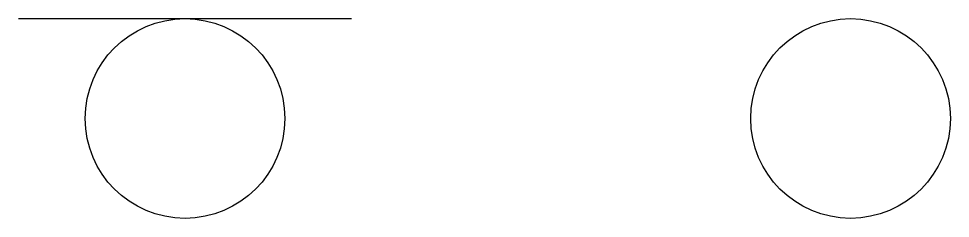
# Model space of a CAD drawing. Header units: inches. Extents: x -5 to 23, y -3 to 3.
import ezdxf

# ---------------------------------------------------------------- set-up
doc = ezdxf.new("R2010")
doc.units = ezdxf.units.IN

msp = doc.modelspace()

# ---------------------------------------------------------------- linework, layer by layer
msp.add_line((-5, 3), (5, 3))
for centre in [(0, 0), (20, 0)]:
    msp.add_circle(centre, 3)

doc.saveas('drawing.dxf')
